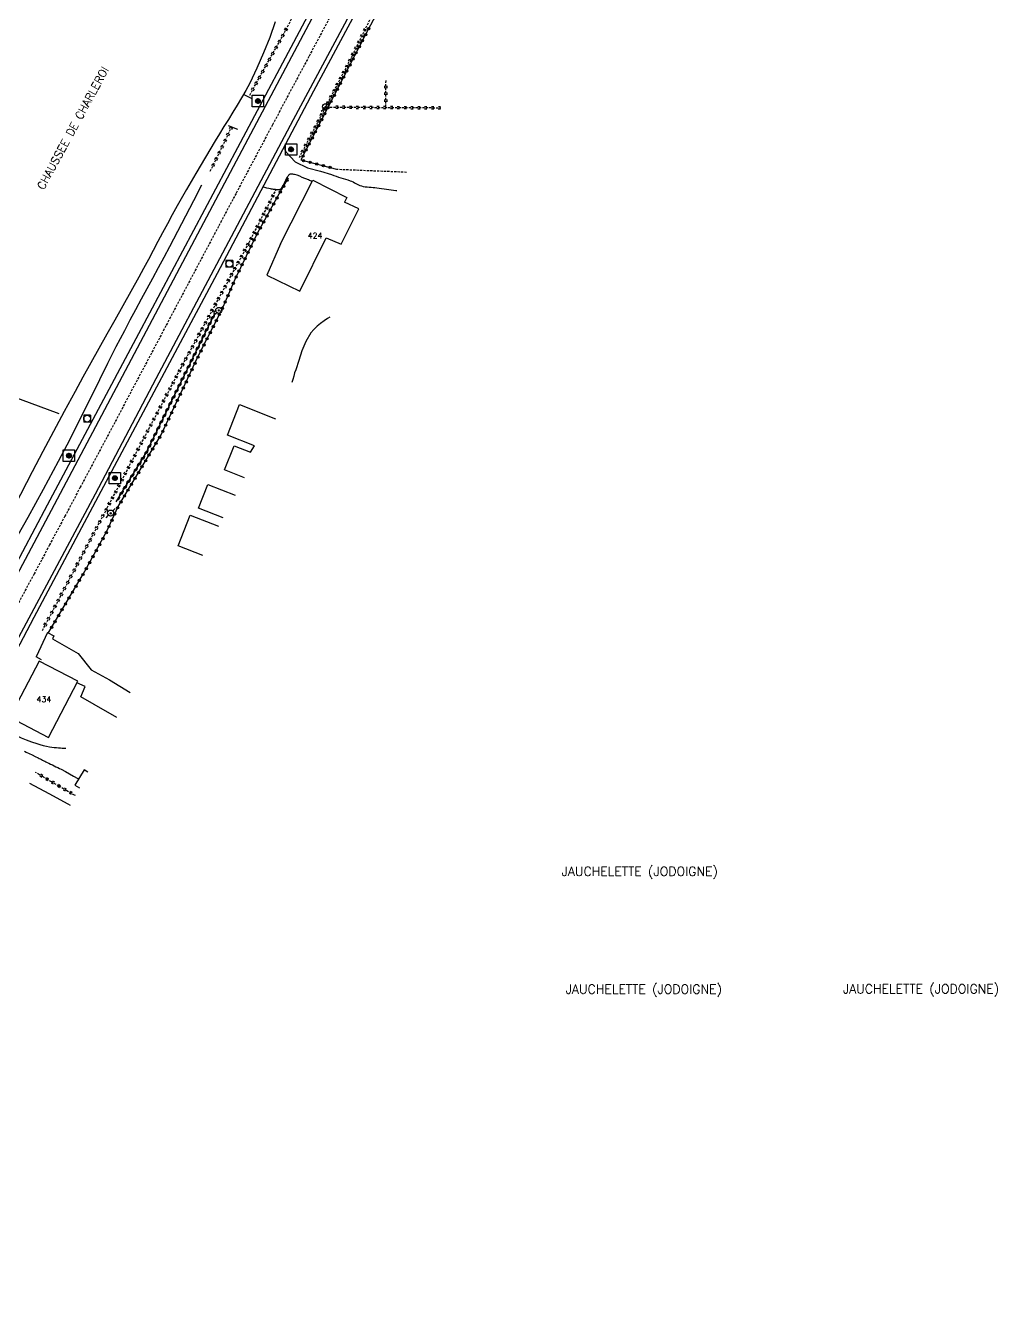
# Model space of a CAD drawing. Header units: millimetres. Extents: x 183000 to 184001, y 152999 to 154000.
# Drawn here: x 183334.1 to 183547.4, y 153171 to 153448.9 of the extents above; entities that cross this region are included whole.
import ezdxf
from ezdxf.enums import TextEntityAlignment as Align

# ---------------------------------------------------------------- set-up
doc = ezdxf.new("R2010")
doc.units = ezdxf.units.MM
doc.linetypes.add('DASHED', pattern=[0.75, 0.5, -0.25])
doc.layers.get('0').update_dxf_attribs({"linetype": 'CONTINUOUS'})
for name, color, linetype in [('W0001', 6, 'DASHED'), ('W0008', 7, 'CONTINUOUS'), ('W0017', 7, 'CONTINUOUS'), ('W0051', 7, 'CONTINUOUS'), ('W0101', 7, 'CONTINUOUS'), ('W0104', 1, 'CONTINUOUS'), ('W0112', 1, 'DASHED'), ('W0120', 7, 'CONTINUOUS'), ('W0211', 2, 'CONTINUOUS'), ('W0214', 2, 'CONTINUOUS'), ('W0220', 5, 'DASHED'), ('W0300', 7, 'CONTINUOUS'), ('W0310', 3, 'CONTINUOUS'), ('W0322', 7, 'CONTINUOUS'), ('W0323', 7, 'CONTINUOUS'), ('W0330', 7, 'CONTINUOUS'), ('W0420', 7, 'CONTINUOUS'), ('W0473', 7, 'CONTINUOUS'), ('W0800', 7, 'CONTINUOUS'), ('W0980', 7, 'CONTINUOUS'), ('W0989', 7, 'CONTINUOUS'), ('W0991', 7, 'CONTINUOUS')]:
    doc.layers.add(name, color=color, linetype=linetype)
doc.styles.get("Standard").update_dxf_attribs({"font": 'romans.shx', "width": 0.85})

# ---------------------------------------------------------------- blocks, each defined once
blk = doc.blocks.new('T473')
for p, q in [((-0.166667, 0.166667), (0.166667, -0.166667)), ((-0.166667, -0.166667), (0.166667, 0.166667)), ((0.500001, 0.500001), (1.000002, 1.000002)), ((-1.000002, -1.000002), (-0.500001, -0.500001))]:
    blk.add_line(p, q)
blk.add_ellipse((0, 0), major_axis=(0.471405, 0.471405), ratio=1, start_param=5.4977871438, end_param=11.780972451)
blk = doc.blocks.new('BOUNDARY')
for p, q in [((-5, 1), (-1, 5)), ((-5, 0), (0, 5)), ((-5, -1), (1, 5)), ((-4, 3), (-3, 4)), ((-4, -1), (1, 4)), ((-4, -2), (2, 4)), ((-4, -3), (3, 4)), ((-3, -3), (3, 3)), ((-3, -4), (4, 3)), ((-2, -4), (4, 2)), ((-1, -4), (4, 1)), ((-1, -5), (5, 1)), ((0, -5), (5, 0)), ((1, -5), (2, -4)), ((2, -4), (4, -2)), ((3, -4), (4, -3)), ((4, -2), (5, -1))]:
    blk.add_line(p, q)
blk.add_lwpolyline([(-12, 12), (12, 12), (12, -12), (-12, -12), (-12, 12)])
blk.add_circle((0, 0), 5)
blk = doc.blocks.new('T941')
at = {"color": 7, "linetype": 'Continuous', "xscale": 0.104167, "yscale": 0.104167}
blk.add_blockref('BOUNDARY', (0, 0), dxfattribs=at)
blk = doc.blocks.new('T420')
for p, q in [((0.75, 0.75), (-0.75, 0.75)), ((-0.75, 0.75), (-0.75, -0.75)), ((0.75, 0.75), (0.75, -0.75)), ((0.75, -0.75), (-0.75, -0.75))]:
    blk.add_line(p, q)
blk.add_ellipse((0, 0), major_axis=(-0.53, 0.53), ratio=1, start_param=3.926991, end_param=10.210176)
blk = doc.blocks.new('t310o')
at = {"color": 0, "linetype": 'Continuous'}
for centre, start, end in [((-0.5, 0.38), 216.8699, 323.1304), ((0.5, -0.37), 36.8699, 143.1303)]:
    blk.add_arc(centre, 0.625, start, end, dxfattribs=at)
blk = doc.blocks.new('t323o')
at = {"color": 0, "linetype": 'Continuous'}
for radius in [0.25, 0.15]:
    blk.add_circle((0, 0), radius, dxfattribs=at)
blk = doc.blocks.new('t220o')
at = {"color": 0, "linetype": 'Continuous'}
for p, q in [((-0.25, 0.25), (0.25, 0.25)), ((-0.25, -0.25), (0.25, -0.25))]:
    blk.add_line(p, q, dxfattribs=at)
blk = doc.blocks.new('t322o')
at = {"color": 0, "linetype": 'Continuous'}
for radius in [0.25, 0.15]:
    blk.add_circle((0, 0), radius, dxfattribs=at)

msp = doc.modelspace()

# ---------------------------------------------------------------- linework, layer by layer
at = {"layer": 'W0001'}
msp.add_lwpolyline([(183506.61, 153649.83), (183499.08, 153635.5), (183484.31, 153607.86), (183456.1, 153554.96), (183431.86, 153509.11), (183412.33, 153472.14), (183404.31, 153457.11), (183396.3, 153442.07), (183388.29, 153427.03), (183380.3, 153411.98), (183376.44, 153404.71), (183372.59, 153397.45), (183368.75, 153390.18), (183364.9, 153382.91), (183361.06, 153375.64), (183357.21, 153368.37), (183353.36, 153361.1), (183349.5, 153353.84), (183346.14, 153347.51), (183342.77, 153341.18), (183339.39, 153334.85), (183336.01, 153328.52), (183332.64, 153322.19)], dxfattribs=at)
at = {"layer": 'W0008'}
for points in [[(183410.62, 153478.67), (183396.67, 153452.17), (183380.64, 153421.98), (183358.9, 153381.16), (183338.9, 153343.6), (183322.55, 153312.83), (183270.84, 153215.88), (183248.07, 153172.21)], [(183257.51, 153171), (183268.55, 153191.66), (183283, 153219.01), (183305.34, 153260.83), (183321.34, 153291.17), (183336.03, 153319.02), (183350.16, 153345.58), (183376.24, 153394.48), (183397.4, 153434.53), (183414.01, 153465.67)]]:
    msp.add_lwpolyline(points, dxfattribs=at)
at = {"layer": 'W0017'}
for points in [[(183391.41, 153423.19), (183391.13, 153422.72), (183390.99, 153422.2), (183391.02, 153421.65), (183391.21, 153421.14), (183393.25, 153418.91), (183396.01, 153417.59), (183398.8, 153416.86), (183401.27, 153416.11), (183401.78, 153415.92), (183402.28, 153415.75), (183402.8, 153415.59), (183403.31, 153415.45), (183403.83, 153415.3), (183404.34, 153415.15), (183404.85, 153414.98), (183405.36, 153414.79), (183405.67, 153414.66), (183405.97, 153414.51), (183406.27, 153414.35), (183406.56, 153414.19), (183406.86, 153414.03), (183407.17, 153413.88), (183407.48, 153413.74), (183407.81, 153413.64), (183408.23, 153413.53), (183408.65, 153413.46), (183409.08, 153413.41), (183409.5, 153413.37), (183409.93, 153413.35), (183410.36, 153413.32), (183410.78, 153413.29), (183411.21, 153413.24), (183411.73, 153413.17), (183412.25, 153413.1), (183412.77, 153413.02), (183413.29, 153412.94), (183413.8, 153412.86), (183414.33, 153412.79), (183414.85, 153412.72), (183415.37, 153412.66), (183415.61, 153412.64)], [(183397.03, 153414.59), (183396.83, 153414.68), (183396.63, 153414.77), (183396.43, 153414.86), (183396.22, 153414.94), (183396.01, 153415.02), (183395.81, 153415.1), (183395.6, 153415.18), (183395.4, 153415.27), (183394.84, 153415.51), (183394.28, 153415.75), (183393.72, 153415.97), (183393.13, 153416.14), (183392.95, 153416.17), (183392.77, 153416.2), (183392.58, 153416.21), (183392.39, 153416.22), (183392.32, 153416.22), (183392.25, 153416.22), (183392.18, 153416.21), (183392.1, 153416.19), (183391.97, 153416.1), (183391.85, 153415.99), (183391.75, 153415.87), (183391.66, 153415.74), (183391.47, 153415.46), (183391.32, 153415.16), (183391.17, 153414.86), (183391.02, 153414.56), (183390.97, 153414.45), (183390.92, 153414.35), (183390.87, 153414.24), (183390.82, 153414.13), (183390.77, 153414.03), (183390.72, 153413.92), (183390.66, 153413.82), (183390.6, 153413.71), (183390.48, 153413.51), (183390.35, 153413.3), (183390.21, 153413.1), (183390.05, 153412.92), (183390.01, 153412.89), (183389.98, 153412.86), (183389.94, 153412.84), (183389.89, 153412.82), (183389.79, 153412.79), (183389.68, 153412.77), (183389.58, 153412.77), (183389.47, 153412.77), (183389.29, 153412.77), (183389.11, 153412.79), (183388.94, 153412.82), (183388.76, 153412.84), (183388.54, 153412.87), (183388.32, 153412.9), (183388.11, 153412.94), (183387.89, 153412.98), (183387.47, 153413.07), (183387.06, 153413.17), (183386.65, 153413.28), (183386.24, 153413.4)], [(183327.42, 153295.68), (183328.55, 153294.96), (183329.69, 153294.29), (183330.86, 153293.66), (183332.06, 153293.07), (183333.17, 153292.56), (183334.3, 153292.1), (183335.45, 153291.67), (183336.61, 153291.28), (183337.3, 153291.07), (183338, 153290.88), (183338.71, 153290.71), (183339.42, 153290.57), (183339.92, 153290.49), (183340.41, 153290.44), (183340.9, 153290.4), (183341.4, 153290.36), (183341.79, 153290.33), (183342.19, 153290.3), (183342.58, 153290.27), (183342.98, 153290.25)], [(183333.87, 153289.58), (183334.29, 153289.41), (183334.95, 153289.12), (183335.59, 153288.8), (183336.23, 153288.47), (183336.87, 153288.15), (183337.12, 153288.02), (183337.37, 153287.9), (183337.62, 153287.77), (183337.87, 153287.65), (183338.12, 153287.52), (183338.37, 153287.4), (183338.62, 153287.27), (183338.87, 153287.15), (183339.26, 153286.96), (183339.64, 153286.77), (183340.03, 153286.58), (183340.42, 153286.39), (183340.8, 153286.2), (183341.19, 153286.01), (183341.57, 153285.82), (183341.95, 153285.62), (183342.87, 153285.13), (183343.78, 153284.63), (183344.68, 153284.12), (183345.58, 153283.6)]]:
    msp.add_lwpolyline(points, dxfattribs=at)
at = {"layer": 'W0051'}
for points in [[(183316.89, 153284.96), (183332.64, 153314.65), (183349.45, 153346.07), (183362.82, 153371.38), (183376.75, 153397.68), (183392.94, 153428.18), (183408.45, 153457.31), (183424.2, 153487.1), (183440.06, 153516.98), (183458.08, 153550.92), (183471.99, 153577.12), (183487.23, 153605.81), (183505.5, 153640.4), (183521.8, 153671)], [(183514.02, 153671), (183497.97, 153640.78), (183483.41, 153613.23), (183467.34, 153582.94), (183449.01, 153548.54), (183433.75, 153519.53), (183417.73, 153489.3), (183396.29, 153449.16), (183377.13, 153412.97), (183356.64, 153374.33), (183340.38, 153343.69), (183324.49, 153313.73)]]:
    msp.add_lwpolyline(points, dxfattribs=at)
at = {"layer": 'W0101'}
for points in [[(183390.09, 153400.92), (183397.16, 153414.9), (183404.6, 153411.13), (183404.08, 153410.11)], [(183390.09, 153400.92), (183387.03, 153394.06), (183394.32, 153390.58), (183400.06, 153402.27), (183403.35, 153400.87), (183407.27, 153408.64), (183404.08, 153410.11)], [(183330.71, 153297.04), (183339.16, 153292.62), (183345.61, 153304.94), (183337.16, 153309.36)], [(183337.16, 153309.36), (183330.71, 153297.04)]]:
    msp.add_lwpolyline(points, dxfattribs=at)
at = {"layer": 'W0104'}
for points in [[(183379.88, 153356.61), (183383.45, 153355.19), (183384.34, 153356.63), (183378.43, 153358.98), (183381.08, 153365.66), (183388.99, 153362.52)], [(183382.13, 153349.6), (183377.78, 153351.33), (183379.88, 153356.61)], [(183377.47, 153340.82), (183372.07, 153342.93), (183374.1, 153348.15), (183380.11, 153345.81)], [(183373.06, 153332.53), (183367.63, 153334.64), (183370.27, 153341.41)], [(183370.27, 153341.41), (183376.49, 153338.99)], [(183338.98, 153315.62), (183336.48, 153310.33)], [(183338.98, 153315.62), (183340.37, 153314.94), (183340.03, 153314.26), (183345.71, 153311.07), (183348.56, 153307.44), (183352.56, 153305.28), (183357.09, 153302.46)], [(183337.66, 153309.65), (183336.48, 153310.33)], [(183354.17, 153296.96), (183349.19, 153299.81), (183346.24, 153301.54), (183347.19, 153303.78), (183345.42, 153304.6)], [(183347.83, 153285.02), (183346.98, 153285.52), (183344.98, 153282.15)], [(183344.98, 153282.15), (183345.98, 153281.55)]]:
    msp.add_lwpolyline(points, dxfattribs=at)
at = {"layer": 'W0112'}
msp.add_lwpolyline([(183417.73, 153416.62), (183402.43, 153417.24)], dxfattribs=at)
at = {"layer": 'W0120'}
for points in [[(183383.72, 153432.85), (183381.95, 153433.67)], [(183378.59, 153426.87), (183380.66, 153426.11)]]:
    msp.add_lwpolyline(points, dxfattribs=at)
at = {"layer": 'W0211'}
for points in [[(183388.92, 153449.62), (183387.69, 153446.2), (183386.35, 153442.82), (183384.89, 153439.49), (183383.3, 153436.21), (183382.44, 153434.57), (183381.53, 153432.96), (183380.59, 153431.37), (183379.61, 153429.8), (183378.63, 153428.23), (183377.64, 153426.67), (183376.67, 153425.1), (183375.72, 153423.51), (183373.61, 153419.96), (183371.52, 153416.4), (183369.44, 153412.83), (183367.39, 153409.24), (183366.31, 153407.29), (183365.25, 153405.34), (183364.2, 153403.38), (183363.16, 153401.42), (183362.12, 153399.46), (183361.07, 153397.5), (183360.02, 153395.54), (183358.96, 153393.59), (183357.23, 153390.45), (183355.49, 153387.32), (183353.73, 153384.2), (183351.97, 153381.08), (183350.21, 153377.95), (183348.46, 153374.83), (183346.72, 153371.7), (183345, 153368.56), (183342.62, 153364.16), (183340.27, 153359.75), (183337.93, 153355.33), (183335.62, 153350.9), (183331.8, 153343.49)], [(183335, 153282.59), (183339.22, 153280.33), (183343.41, 153278.04), (183343.96, 153277.74)]]:
    msp.add_lwpolyline(points, dxfattribs=at)
at = {"layer": 'W0214'}
msp.add_lwpolyline([(183331.26, 153334.88), (183334.69, 153340.97), (183338.05, 153347.09), (183341.36, 153353.25), (183343.23, 153356.81), (183345.06, 153360.39), (183346.86, 153363.98), (183348.65, 153367.58), (183350.43, 153371.18), (183352.22, 153374.78), (183354.04, 153378.37), (183355.88, 153381.94), (183357.1, 153384.25), (183358.33, 153386.55), (183359.57, 153388.85), (183360.82, 153391.14), (183362.07, 153393.43), (183363.32, 153395.73), (183364.56, 153398.02), (183365.79, 153400.33), (183367.55, 153403.7), (183369.31, 153407.09), (183371.04, 153410.47), (183372.77, 153413.87)], dxfattribs=at)
at = {"layer": 'W0220'}
for points in [[(183383.3, 153433.56), (183391.24, 153447.85), (183402.8, 153470.06)], [(183414.54, 153460.14), (183405.77, 153442.17), (183394.17, 153419.85)], [(183413.13, 153436.74), (183413.1, 153430.87)], [(183400.93, 153430.94), (183425.26, 153430.8)], [(183374.66, 153416.88), (183379.35, 153426.57)], [(183337.82, 153316.07), (183352.06, 153342.97), (183368.24, 153373.71), (183383.17, 153401.19), (183389.06, 153412.72)], [(183345.08, 153279.85), (183344.89, 153279.95), (183343.21, 153280.93), (183341.52, 153281.9), (183339.85, 153282.88), (183338.96, 153283.4), (183338.08, 153283.92), (183337.2, 153284.44), (183336.32, 153284.96)]]:
    msp.add_lwpolyline(points, dxfattribs=at)
at = {"layer": 'W0300'}
msp.add_lwpolyline([(183400.86, 153384.87), (183400.34, 153384.53), (183399.61, 153384.02), (183398.84, 153383.44), (183398.07, 153382.84), (183397.35, 153382.17), (183396.72, 153381.41), (183395.6, 153379.5), (183394.76, 153377.45), (183394.08, 153375.36), (183393.4, 153373.3), (183393.16, 153372.6), (183392.95, 153371.9), (183392.76, 153371.19), (183392.58, 153370.48)], dxfattribs=at)
at = {"layer": 'W0310'}
msp.add_lwpolyline([(183353.98, 153344.29), (183360.61, 153355.1), (183370.51, 153375.26), (183375.72, 153385.82)], dxfattribs=at)
at = {"layer": 'W0322'}
msp.add_lwpolyline([(183339.08, 153315.47), (183346.77, 153328.44), (183352, 153337.86), (183354.45, 153343.29), (183363.87, 153359), (183372.11, 153376.42), (183377.24, 153386.58), (183380.09, 153393.16), (183385.09, 153403.45), (183389.8, 153411.9), (183391.8, 153415.43)], dxfattribs=at)
at = {"layer": 'W0323'}
msp.add_lwpolyline([(183454.54, 153534.06), (183447.3, 153519.26), (183435.81, 153497.81), (183421.37, 153470.62), (183408.65, 153446.7), (183394.55, 153419.35), (183402.38, 153417.35)], dxfattribs=at)
at = {"layer": 'W0330'}
msp.add_lwpolyline([(183323.03, 153370.5), (183341.45, 153363.68)], dxfattribs=at)

# ---------------------------------------------------------------- block references
at = {"layer": 'W0220'}
for p, rotation in [((183391.31, 153447.98), 62.51970645235813), ((183408.55, 153447.87), 244.0087741770657), ((183389.86, 153445.36), 60.91907470932547), ((183390.59, 153446.67), 60.91907470932547), ((183407.24, 153445.17), 244.0087741770657), ((183407.9, 153446.52), 244.0087741770657), ((183388.4, 153442.74), 60.91907470932547), ((183389.13, 153444.05), 60.91907470932547), ((183405.92, 153442.48), 244.0087741770657), ((183406.58, 153443.82), 244.0087741770657), ((183386.94, 153440.11), 60.91907470932547), ((183387.67, 153441.43), 60.91907470932547), ((183404.55, 153439.81), 242.5239890790842), ((183405.24, 153441.14), 242.5239890790842), ((183385.48, 153437.49), 60.91907470932547), ((183386.21, 153438.8), 60.91907470932547), ((183403.16, 153437.15), 242.5239890790842), ((183403.86, 153438.48), 242.5239890790842), ((183384.03, 153434.87), 60.91907470932547), ((183384.75, 153436.18), 60.91907470932547), ((183401.78, 153434.49), 242.5239890790842), ((183402.47, 153435.82), 242.5239890790842), ((183413.12, 153435.37), 269.7498838482909), ((183400.39, 153431.83), 242.5239890790842), ((183401.09, 153433.16), 242.5239890790842), ((183413.11, 153432.37), 269.7498838482909), ((183413.12, 153433.87), 269.7498838482909), ((183399.01, 153429.16), 242.5239890790842), ((183399.7, 153430.49), 242.5239890790842), ((183402.43, 153430.94), 359.6565814834479), ((183403.93, 153430.93), 359.6565814834479), ((183405.43, 153430.92), 359.6565814834479), ((183406.93, 153430.91), 359.6565814834479), ((183408.43, 153430.9), 359.6565814834479), ((183409.93, 153430.89), 359.6565814834479), ((183411.43, 153430.88), 359.6565814834479), ((183412.93, 153430.87), 359.6565814834479), ((183414.43, 153430.86), 359.6565814834479), ((183415.93, 153430.85), 359.6565814834479), ((183417.43, 153430.85), 359.6565814834479), ((183418.93, 153430.84), 359.6565814834479), ((183420.43, 153430.83), 359.6565814834479), ((183421.93, 153430.82), 359.6565814834479), ((183423.43, 153430.81), 359.6565814834479), ((183424.93, 153430.8), 359.6565814834479), ((183379.24, 153426.33), 64.18769777623308), ((183397.63, 153426.5), 242.5239890790842), ((183398.32, 153427.83), 242.5239890790842), ((183377.93, 153423.63), 64.18769777623308), ((183378.58, 153424.98), 64.18769777623308), ((183396.24, 153423.84), 242.5239890790842), ((183396.93, 153425.17), 242.5239890790842), ((183376.62, 153420.93), 64.18769777623308), ((183377.28, 153422.28), 64.18769777623308), ((183394.86, 153421.18), 242.5239890790842), ((183395.55, 153422.51), 242.5239890790842), ((183375.32, 153418.23), 64.18769777623308), ((183375.97, 153419.58), 64.18769777623308), ((183387.74, 153410.14), 62.91464358266109), ((183388.43, 153411.48), 62.91464358266109), ((183385.7, 153406.14), 62.91464358266109), ((183386.38, 153407.47), 62.91464358266109), ((183387.06, 153408.81), 62.91464358266109), ((183384.33, 153403.46), 62.91464358266109), ((183385.01, 153404.8), 62.91464358266109), ((183382.95, 153400.8), 61.49401213175198), ((183383.65, 153402.13), 62.91464358266109), ((183381.52, 153398.16), 61.49401213175198), ((183382.24, 153399.48), 61.49401213175198), ((183380.09, 153395.53), 61.49401213175198), ((183380.81, 153396.84), 61.49401213175198), ((183378.66, 153392.89), 61.49401213175198), ((183379.37, 153394.21), 61.49401213175198), ((183377.23, 153390.25), 61.49401213175198), ((183377.94, 153391.57), 61.49401213175198), ((183375.8, 153387.62), 61.49401213175198), ((183376.51, 153388.94), 61.49401213175198), ((183374.36, 153384.98), 61.49401213175198), ((183375.08, 153386.3), 61.49401213175198), ((183372.93, 153382.34), 61.49401213175198), ((183373.65, 153383.66), 61.49401213175198), ((183370.78, 153378.39), 61.49401213175198), ((183371.5, 153379.71), 61.49401213175198), ((183372.22, 153381.03), 61.49401213175198), ((183369.35, 153375.75), 61.49401213175198), ((183370.07, 153377.07), 61.49401213175198), ((183367.93, 153373.11), 62.23189970617472), ((183368.64, 153374.44), 61.49401213175198), ((183366.53, 153370.46), 62.23189970617472), ((183367.23, 153371.79), 62.23189970617472), ((183365.13, 153367.8), 62.23189970617472), ((183365.83, 153369.13), 62.23189970617472), ((183363.74, 153365.15), 62.23189970617472), ((183364.43, 153366.48), 62.23189970617472), ((183362.34, 153362.5), 62.23189970617472), ((183363.04, 153363.82), 62.23189970617472), ((183360.94, 153359.84), 62.23189970617472), ((183361.64, 153361.17), 62.23189970617472), ((183359.54, 153357.19), 62.23189970617472), ((183360.24, 153358.51), 62.23189970617472), ((183358.14, 153354.53), 62.23189970617472), ((183358.84, 153355.86), 62.23189970617472), ((183356.75, 153351.88), 62.23189970617472), ((183357.45, 153353.2), 62.23189970617472), ((183354.65, 153347.9), 62.23189970617472), ((183355.35, 153349.22), 62.23189970617472), ((183356.05, 153350.55), 62.23189970617472), ((183353.25, 153345.24), 62.23189970617472), ((183353.95, 153346.57), 62.23189970617472), ((183351.85, 153342.59), 62.10585347862193), ((183352.55, 153343.91), 62.23189970617472), ((183350.45, 153339.94), 62.10585347862193), ((183351.15, 153341.26), 62.10585347862193), ((183349.05, 153337.28), 62.10585347862193), ((183349.75, 153338.61), 62.10585347862193), ((183347.64, 153334.63), 62.10585347862193), ((183348.35, 153335.96), 62.10585347862193), ((183346.24, 153331.98), 62.10585347862193), ((183346.94, 153333.31), 62.10585347862193), ((183344.84, 153329.33), 62.10585347862193), ((183345.54, 153330.66), 62.10585347862193), ((183343.43, 153326.68), 62.10585347862193), ((183344.13, 153328), 62.10585347862193), ((183342.03, 153324.03), 62.10585347862193), ((183342.73, 153325.35), 62.10585347862193), ((183339.92, 153320.05), 62.10585347862193), ((183340.63, 153321.38), 62.10585347862193), ((183341.33, 153322.7), 62.10585347862193), ((183338.52, 153317.4), 62.10585347862193), ((183339.22, 153318.72), 62.10585347862193), ((183337.61, 153284.2), 149.4344944710219), ((183338.9, 153283.44), 149.523450853001), ((183340.2, 153282.68), 149.7315056787552), ((183341.49, 153281.92), 149.7315056787552), ((183342.79, 153281.17), 149.8612640373098), ((183344.09, 153280.42), 149.9439810241225)]:
    msp.add_blockref('t220o', p, dxfattribs=dict(at, rotation=rotation))
at = {"layer": 'W0310'}
for p, rotation in [((183374.87, 153384.1), 63.72197196988034), ((183375.53, 153385.44), 63.72197196988034), ((183373.54, 153381.41), 63.72197196988034), ((183374.2, 153382.75), 63.72197196988034), ((183372.21, 153378.72), 63.72197196988034), ((183372.88, 153380.06), 63.72197196988034), ((183370.88, 153376.03), 63.72197196988034), ((183371.55, 153377.37), 63.72197196988034), ((183369.56, 153373.34), 63.85590067386783), ((183370.22, 153374.68), 63.85590067386783), ((183368.24, 153370.64), 63.85590067386783), ((183368.9, 153371.99), 63.85590067386783), ((183366.26, 153366.6), 63.85590067386783), ((183366.92, 153367.95), 63.85590067386783), ((183367.58, 153369.3), 63.85590067386783), ((183364.93, 153363.91), 63.85590067386783), ((183365.59, 153365.26), 63.85590067386783), ((183363.61, 153361.22), 63.85590067386783), ((183364.27, 153362.56), 63.85590067386783), ((183362.29, 153358.52), 63.85590067386783), ((183362.95, 153359.87), 63.85590067386783), ((183360.97, 153355.83), 63.85590067386783), ((183361.63, 153357.18), 63.85590067386783), ((183359.47, 153353.24), 58.48647528027315), ((183360.25, 153354.52), 58.48647528027315), ((183357.9, 153350.68), 58.48647528027315), ((183358.68, 153351.96), 58.48647528027315), ((183356.33, 153348.12), 58.48647528027315), ((183357.11, 153349.4), 58.48647528027315), ((183354.76, 153345.56), 58.48647528027315), ((183355.55, 153346.84), 58.48647528027315)]:
    msp.add_blockref('t310o', p, dxfattribs=dict(at, rotation=rotation))
at = {"layer": 'W0322'}
for p, rotation in [((183391.49, 153414.89), 60.44019299035994), ((183390.01, 153412.28), 60.44019299035994), ((183390.75, 153413.58), 60.44019299035994), ((183388.55, 153409.66), 60.85510010902695), ((183389.28, 153410.97), 60.85510010902695), ((183387.09, 153407.04), 60.85510010902695), ((183387.82, 153408.35), 60.85510010902695), ((183385.63, 153404.42), 60.85510010902695), ((183386.36, 153405.73), 60.85510010902695), ((183384.26, 153401.75), 64.08387840250744), ((183384.91, 153403.1), 64.08387840250744), ((183382.95, 153399.05), 64.08387840250744), ((183383.6, 153400.4), 64.08387840250744), ((183381.64, 153396.35), 64.08387840250744), ((183382.29, 153397.7), 64.08387840250744), ((183379.71, 153392.29), 66.63620368334155), ((183380.33, 153393.65), 64.08387840250744), ((183380.98, 153395), 64.08387840250744), ((183378.52, 153389.53), 66.63620368334155), ((183379.11, 153390.91), 66.63620368334155), ((183377.33, 153386.78), 66.63620368334155), ((183377.92, 153388.16), 66.63620368334155), ((183375.99, 153384.1), 63.19849447739681), ((183376.66, 153385.43), 63.19849447739681), ((183374.64, 153381.42), 63.19849447739681), ((183375.31, 153382.76), 63.19849447739681), ((183373.28, 153378.74), 63.19849447739681), ((183373.96, 153380.08), 63.19849447739681), ((183371.94, 153376.06), 64.69531107095239), ((183372.61, 153377.4), 63.19849447739681), ((183370.66, 153373.35), 64.69531107095239), ((183371.3, 153374.7), 64.69531107095239), ((183369.38, 153370.63), 64.69531107095239), ((183370.02, 153371.99), 64.69531107095239), ((183368.09, 153367.92), 64.69531107095239), ((183368.73, 153369.28), 64.69531107095239), ((183366.81, 153365.21), 64.69531107095239), ((183367.45, 153366.57), 64.69531107095239), ((183365.53, 153362.5), 64.69531107095239), ((183366.17, 153363.85), 64.69531107095239), ((183364.25, 153359.79), 64.69531107095239), ((183364.89, 153361.14), 64.69531107095239), ((183362.78, 153357.17), 59.05090694197021), ((183363.55, 153358.46), 59.05090694197021), ((183361.24, 153354.6), 59.05090694197021), ((183362.01, 153355.89), 59.05090694197021), ((183358.92, 153350.74), 59.05090694197021), ((183359.69, 153352.03), 59.05090694197021), ((183360.46, 153353.31), 59.05090694197021), ((183357.38, 153348.17), 59.05090694197021), ((183358.15, 153349.45), 59.05090694197021), ((183355.84, 153345.59), 59.05090694197021), ((183356.61, 153346.88), 59.05090694197021), ((183354.32, 153343), 65.70345986552746), ((183355.06, 153344.31), 59.05090694197021), ((183353.09, 153340.27), 65.70345986552746), ((183353.71, 153341.64), 65.70345986552746), ((183351.83, 153337.55), 60.93235652472656), ((183352.47, 153338.9), 65.70345986552746), ((183350.37, 153334.93), 60.93235652472656), ((183351.1, 153336.24), 60.93235652472656), ((183348.91, 153332.31), 60.93235652472656), ((183349.64, 153333.62), 60.93235652472656), ((183346.73, 153328.37), 59.3626240838743), ((183347.46, 153329.68), 60.93235652472656), ((183348.19, 153330.99), 60.93235652472656), ((183345.2, 153325.79), 59.3626240838743), ((183345.96, 153327.08), 59.3626240838743), ((183343.67, 153323.21), 59.3626240838743), ((183344.43, 153324.5), 59.3626240838743), ((183342.14, 153320.63), 59.3626240838743), ((183342.9, 153321.92), 59.3626240838743), ((183340.61, 153318.05), 59.3626240838743), ((183341.38, 153319.34), 59.3626240838743), ((183339.85, 153316.76), 59.3626240838743)]:
    msp.add_blockref('t322o', p, dxfattribs=dict(at, rotation=rotation))
at = {"layer": 'W0323'}
for p, rotation in [((183409.43, 153448.16), 241.9903263129891), ((183408.03, 153445.51), 242.7333261546177), ((183408.72, 153446.84), 241.9903263129891), ((183406.66, 153442.84), 242.7333261546177), ((183407.35, 153444.17), 242.7333261546177), ((183405.29, 153440.17), 242.7333261546177), ((183405.97, 153441.51), 242.7333261546177), ((183403.91, 153437.51), 242.7333261546177), ((183404.6, 153438.84), 242.7333261546177), ((183402.54, 153434.84), 242.7333261546177), ((183403.22, 153436.17), 242.7333261546177), ((183401.16, 153432.17), 242.7333261546177), ((183401.85, 153433.51), 242.7333261546177), ((183399.79, 153429.51), 242.7333261546177), ((183400.48, 153430.84), 242.7333261546177), ((183398.41, 153426.84), 242.7333261546177), ((183399.1, 153428.17), 242.7333261546177), ((183396.35, 153422.84), 242.7333261546177), ((183397.04, 153424.17), 242.7333261546177), ((183397.73, 153425.51), 242.7333261546177), ((183394.98, 153420.17), 242.7333261546177), ((183395.66, 153421.51), 242.7333261546177), ((183395.11, 153419.21), 345.6470074868517), ((183396.57, 153418.84), 345.6470074868517), ((183398.02, 153418.47), 345.6470074868517), ((183399.47, 153418.09), 345.6470074868517), ((183400.93, 153417.72), 345.6470074868517)]:
    msp.add_blockref('t323o', p, dxfattribs=dict(at, rotation=rotation))
at = {"layer": 'W0420'}
for p in [(183378.82, 153396.56), (183347.64, 153362.58)]:
    msp.add_blockref('T420', p, dxfattribs=at)
at = {"layer": 'W0473'}
for p in [(183399.96, 153431.01), (183376.53, 153386.32), (183352.79, 153341.84)]:
    msp.add_blockref('T473', p, dxfattribs=at)
at = {"layer": 'W0800'}
for p in [(183385.11, 153432.27), (183392.38, 153421.66), (183343.66, 153354.45), (183353.74, 153349.52)]:
    msp.add_blockref('T941', p, dxfattribs=at)

# ---------------------------------------------------------------- texts
at = {"layer": 'W0980'}
for p in [(183468.87, 153263.08), (183469.76, 153237.23), (183530.57, 153237.31)]:
    msp.add_text('JAUCHELETTE (JODOIGNE)', height=2, dxfattribs=at).set_placement(p, align=Align.MIDDLE)
at = {"layer": 'W0989'}
msp.add_text('CHAUSSEE DE CHARLEROI  ', height=1.75, rotation=61.5717, dxfattribs=at).set_placement((183345.08, 153427.39), align=Align.MIDDLE_CENTER)
at = {"layer": 'W0991'}
for s, p in [('424', (183397.65, 153402.74)), ('434', (183338.16, 153300.99))]:
    msp.add_text(s, height=1.25, dxfattribs=at).set_placement(p, align=Align.MIDDLE_CENTER)

doc.saveas('drawing.dxf')
